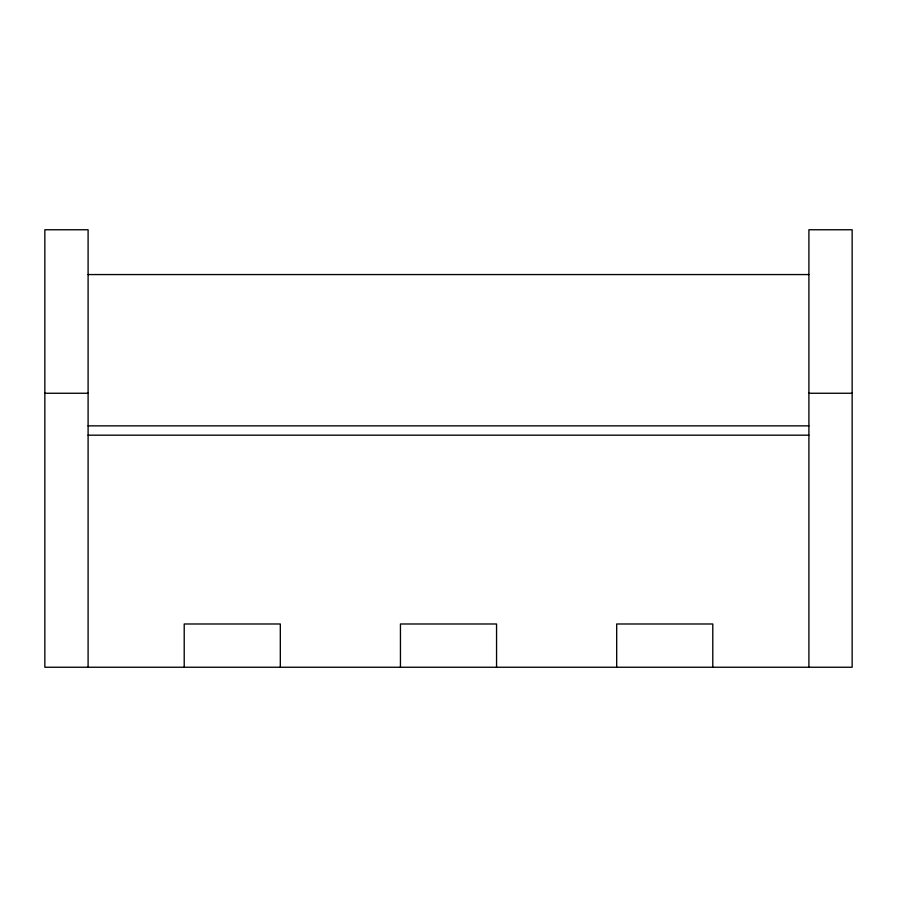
<?xml version="1.0" encoding="UTF-8"?>
<svg xmlns="http://www.w3.org/2000/svg" width="897" height="897" viewBox="0 0 897 897"><rect width="100%" height="100%" fill="white"/><g stroke="black" fill="none" stroke-linecap="round" stroke-linejoin="round"><path stroke-width="1.35" d="M88.097 274.56L808.903 274.56M44.85 393.256L88.097 393.256M808.903 393.256L852.15 393.256M88.097 425.862L808.903 425.862M88.097 435.18L808.903 435.18M808.903 667.245L808.903 229.755L852.15 229.755L852.15 667.245L44.85 667.245L44.85 229.755L88.097 229.755L88.097 667.245M712.79 667.245L712.79 623.987L616.688 623.987L616.688 667.245M496.557 667.245L496.557 623.987L400.443 623.987L400.443 667.245M280.312 667.245L280.312 623.987L184.21 623.987L184.21 667.245"/></g></svg>
